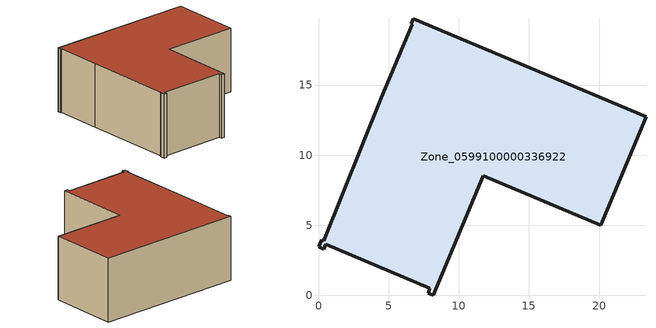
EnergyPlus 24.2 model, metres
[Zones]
Zone_0599100000336922
 floor ground (C_G): 20.12,5.01 11.76,8.53 8.17,0 7.81,0.16 7.95,0.5 0.52,3.65 0.37,3.31 0,3.46 0.22,3.98 0.38,3.91 4.48,14.1 6.69,19.34 6.61,19.38 6.75,19.74 23.35,12.74 z0
 wall outside (C_F): 11.76,8.53 20.12,5.01 23.35,12.74 6.75,19.74 6.61,19.38 6.69,19.34 4.48,14.1 0.38,3.91 0.22,3.98 0,3.46 0.37,3.31 0.52,3.65 7.95,0.5 7.81,0.16 8.17,0 11.76,8.53 z0:7.64
 roof outside (C_R): 23.35,12.74 6.75,19.74 6.61,19.38 6.69,19.34 4.48,14.1 0.38,3.91 0.22,3.98 0,3.46 0.37,3.31 0.52,3.65 7.95,0.5 7.81,0.16 8.17,0 11.76,8.53 20.12,5.01 z7.64
[BUILDING]
Pand.0599100000336922: North Axis=0; Terrain=City; Loads Convergence Tolerance Value=0.04; Temperature Convergence Tolerance Value=0.4; Solar Distribution=FullExterior; Maximum Number of Warmup Days=25; Minimum Number of Warmup Days=1
[Site:Location]
Rotterdam.The.Hague.AP_ZH_NLD Design_Conditions: Latitude=51.96; Longitude=4.45; Time Zone=1; Elevation=-4.5
[SITE:GROUNDTEMPERATURE:BUILDINGSURFACE]
18, 18, 18, 18, 18, 18, 18, 18, 18, 18, 18, 18
[MATERIAL] Thermal Absorptance=0.9; Solar Absorptance=0.7; Visible Absorptance=0.7
Name | Roughness | Thickness | Conductivity | Density | Specific Heat
G.D.1975-1991 | MediumSmooth | 0.15 | 0.288461 | 540 | 1210
F.D.1975-1991 | Rough | 0.3 | 0.230769 | 1920 | 840
R.D.1975-1991 | MediumRough | 0.2 | 0.153846 | 1500 | 1000
[CONSTRUCTION]
C_G: G.D.1975-1991
C_F: F.D.1975-1991
C_R: R.D.1975-1991
[ZONE]
Zone_0599100000336922: Type=1; Multiplier=1; Ceiling Height=Autocalculate; Volume=Autocalculate; Floor Area=autocalculate; Part of Total Floor Area=Yes
[ZONEINFILTRATION:DESIGNFLOWRATE]
Infil_Zone_0599100000336922: Zone or ZoneList or Space or SpaceList=Zone_0599100000336922; Schedule=AlwaysOn; Design Flow Rate Calculation Method=Flow/Area; Flow Rate per Floor Area=0.0042; Constant Term Coefficient=1; Temperature Term Coefficient=0; Velocity Term Coefficient=0; Velocity Squared Term Coefficient=0
[HVACTEMPLATE:ZONE:IDEALLOADSAIRSYSTEM]
Zone_0599100000336922: Maximum Heating Supply Air Temperature=50; Minimum Cooling Supply Air Temperature=13; Maximum Heating Supply Air Humidity Ratio=0.0156; Minimum Cooling Supply Air Humidity Ratio=0.0077; Heating Limit=NoLimit; Cooling Limit=NoLimit; Dehumidification Control Type=ConstantSensibleHeatRatio; Cooling Sensible Heat Ratio=0.7; Dehumidification Setpoint=60; Humidification Control Type=None; Humidification Setpoint=30; Outdoor Air Method=None; Outdoor Air Flow Rate per Person=0.00944; Outdoor Air Flow Rate per Zone Floor Area=0; Outdoor Air Flow Rate per Zone=0; Demand Controlled Ventilation Type=None; Outdoor Air Economizer Type=NoEconomizer; Heat Recovery Type=None; Sensible Heat Recovery Effectiveness=0.7; Latent Heat Recovery Effectiveness=0.65
[ZONECONTROL:THERMOSTAT]
ThermostatControl_Zone_0599100000336922: Zone or ZoneList=Zone_0599100000336922; Control Type Schedule=DualSetpointControlType; Control 1=Thermostat_Zone_0599100000336922; Temperature Difference Between Cutout And Setpoint=0
[THERMOSTATSETPOINT:DUALSETPOINT]
Thermostat_Zone_0599100000336922: Heating Setpoint Temperature Schedule=HeatingSetpoint_Zone_0599100000336922; Cooling Setpoint Temperature Schedule=CoolingSetpoint_Zone_0599100000336922
[SCHEDULE:COMPACT]
HeatingSetpoint_Zone_0599100000336922: Through: 12/31, For: AllDays, Until: 24:00, 21
CoolingSetpoint_Zone_0599100000336922: Through: 12/31, For: AllDays, Until: 24:00, 24
DualSetpointControlType: Through: 12/31, For: AllDays, Until: 24:00, 4
AlwaysOn: Through: 12/31, For: AllDays, Until: 24:00, 1
